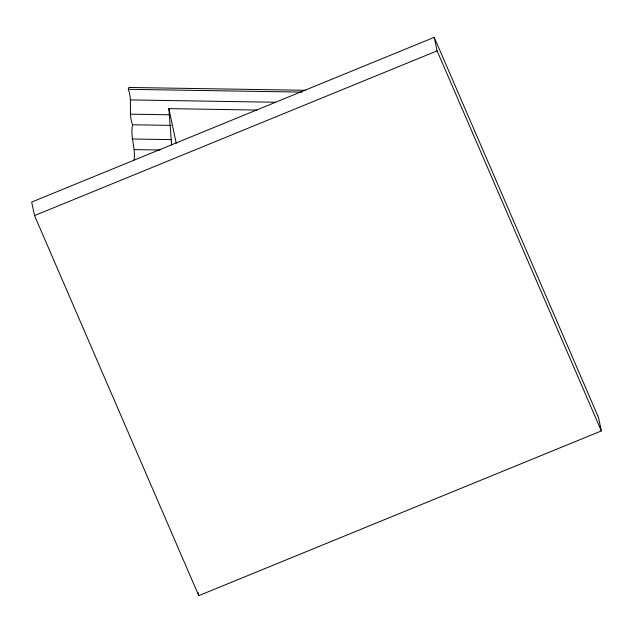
<?xml version="1.0" encoding="UTF-8"?>
<svg xmlns="http://www.w3.org/2000/svg" width="633" height="633" viewBox="0 0 633 633"><rect width="100%" height="100%" fill="white"/><g stroke="black" fill="none" stroke-linecap="round" stroke-linejoin="round"><path stroke-width="0.95" d="M134.077 160.046C135.834 148.075 130.026 136.807 132.566 124.772C128.024 113.244 132.843 100.845 128.301 89.324L128.879 87.465L305.446 90.297M434.222 37.347L31.65 202.077L34.522 215.6L198.778 595.653L601.35 430.923L598.478 417.4L434.222 37.347L437.094 50.869L601.35 430.923M34.522 215.6L437.094 50.869M128.301 89.324L301.909 92.109M130.683 99.927L275.687 102.253M171.622 145.02L168.869 108.623L256.832 110.055M130.184 114.162L169.636 114.795M132.566 124.772L171.037 125.389M132.068 138.999L171.519 139.632M134.449 149.61L160.094 150.021M168.869 108.623L176.227 143.24M198.169 592.757L198.778 595.653"/></g></svg>
